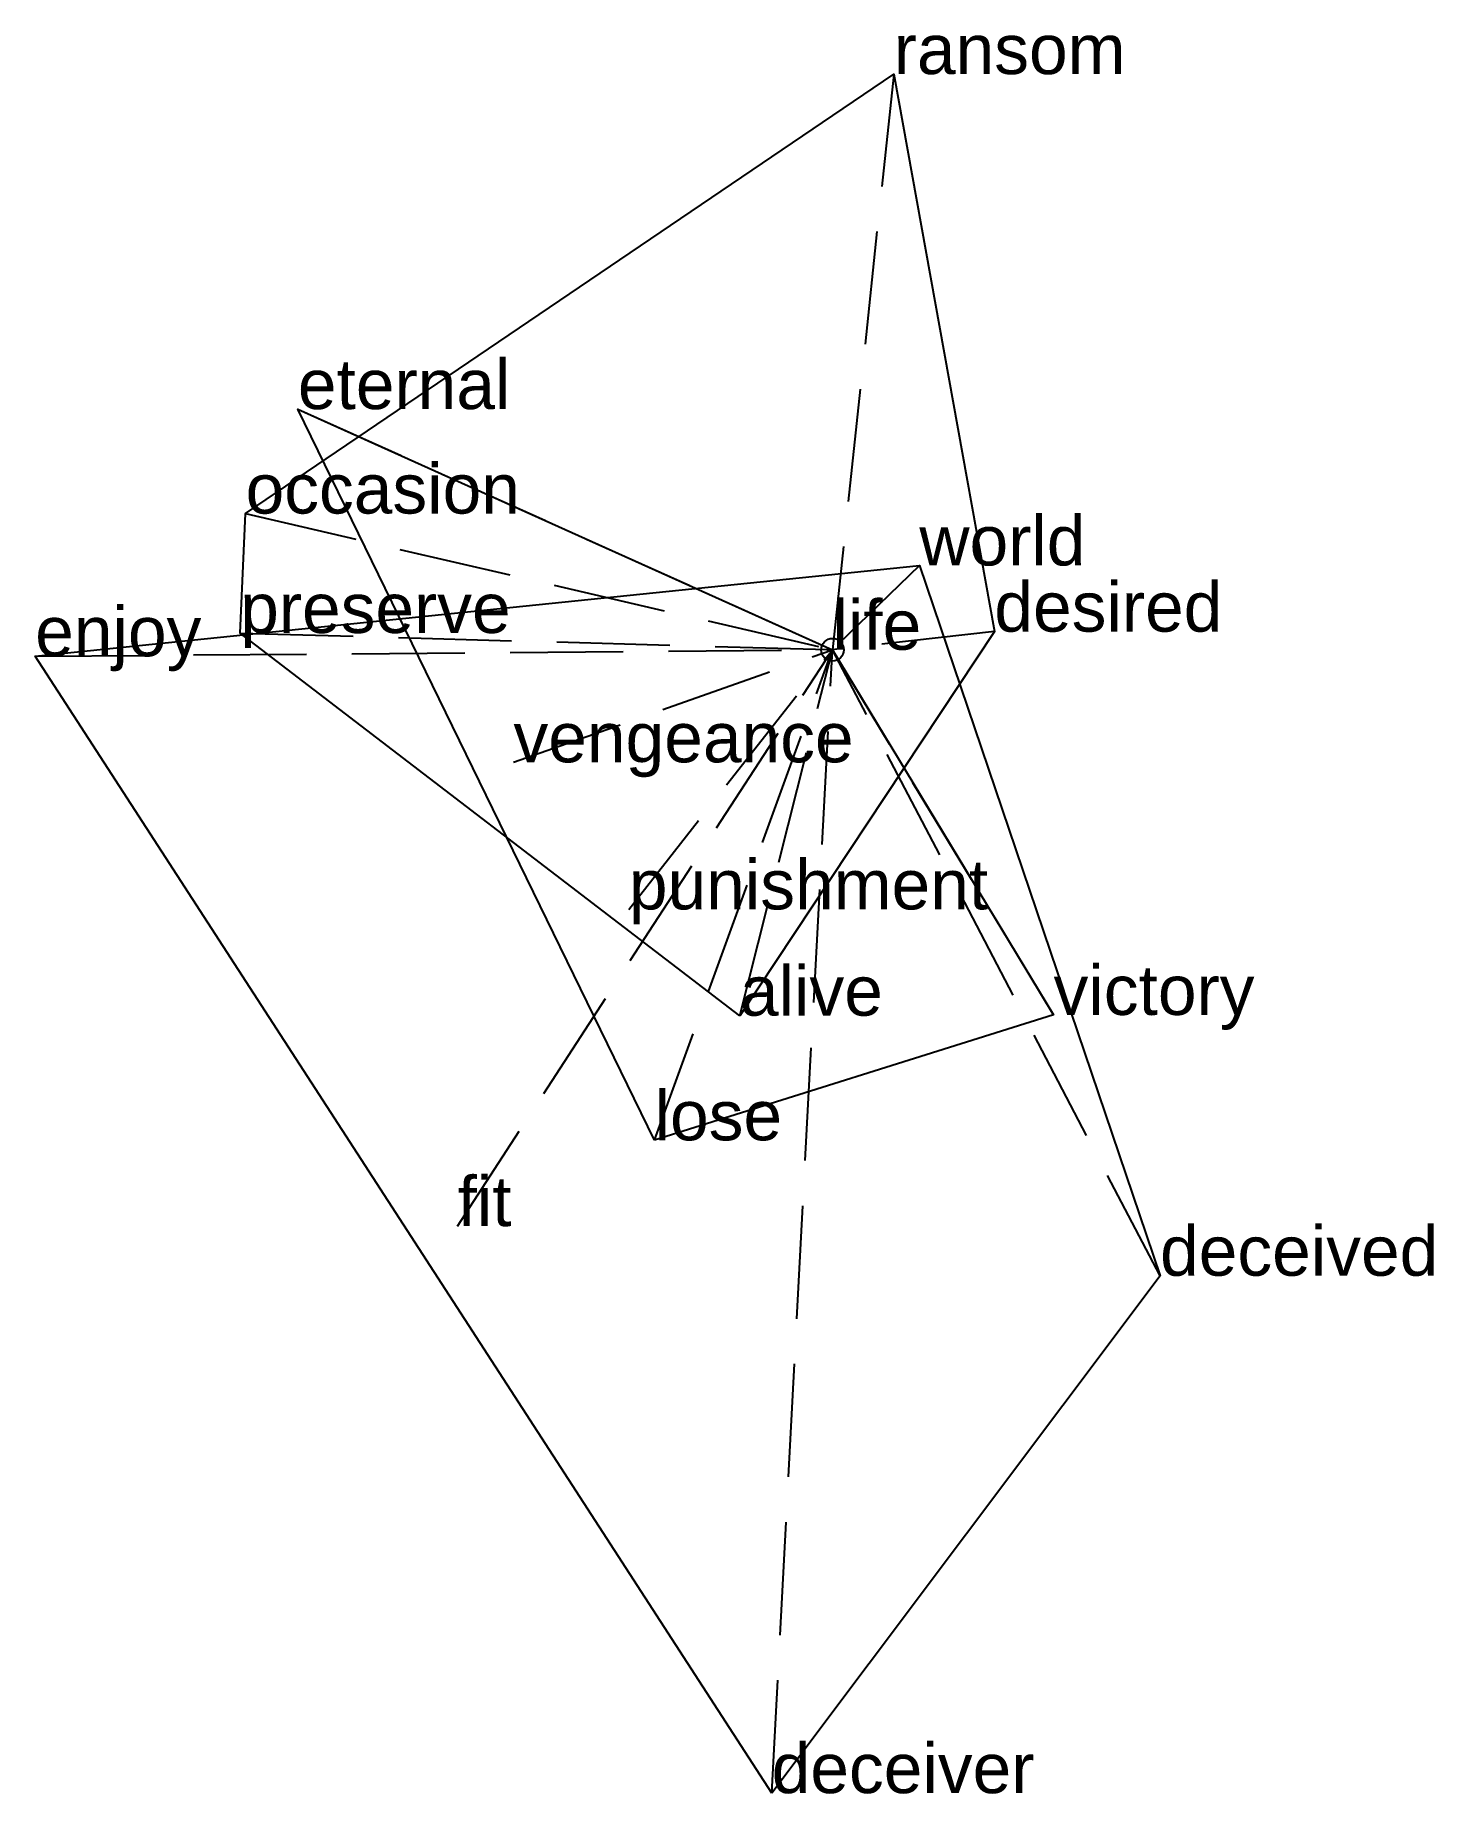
# Model space of a CAD drawing. Extents: x -1.76 to 1.33, y -2.53 to 1.36.
import ezdxf

# ---------------------------------------------------------------- set-up
doc = ezdxf.new("R2010")
doc.units = 0
doc.linetypes.add('DASHED2', pattern=[0.3, 0.25, -0.05])
for name, color, linetype in [('TEXT_nt', 1, 'CONTINUOUS'), ('TEXT_ot', 1, 'CONTINUOUS'), ('TEXT_q', 1, 'CONTINUOUS')]:
    doc.layers.add(name, color=color, linetype=linetype)
doc.styles.get("Standard").update_dxf_attribs({"font": 'arial.ttf'})

# ---------------------------------------------------------------- blocks, each defined once
blk = doc.blocks.new('ot-life')
at = {"layer": 'LINES_ot', "linetype": 'DASHED2'}
for p in [(0.1356, 1.2723), (-1.2972, 0.301), (0.3579, 0.04), (-1.3091, 0.037), (-0.2045, -0.8088), (0, 0)]:
    blk.add_line(p, (0, 0), dxfattribs=at)
at = {"layer": 'ORIGIN_ot'}
blk.add_circle((0, 0), 0.025, dxfattribs=at)
at = {"layer": 'TEXT_ot'}
for s, p in [('ransom', (0.1356, 1.2723)), ('occasion', (-1.2972, 0.301)), ('desired', (0.3579, 0.04)), ('preserve', (-1.3091, 0.037)), ('life', (0, 0)), ('alive', (-0.2045, -0.8088))]:
    blk.add_text(s, height=0.11, dxfattribs=at).set_placement(p)
blk = doc.blocks.new('nt-life')
at = {"layer": 'LINES_nt', "linetype": 'DASHED2'}
for p in [(-1.1816, 0.5319), (-0.705, -0.2488), (-0.45, -0.5739), (-0.3931, -1.0843), (0, 0), (0.4889, -0.8072)]:
    blk.add_line(p, (0, 0), dxfattribs=at)
at = {"layer": 'ORIGIN_nt'}
blk.add_circle((0, 0), 0.025, dxfattribs=at)
at = {"layer": 'TEXT_nt'}
for s, p in [('eternal', (-1.1816, 0.5319)), ('life', (0, 0)), ('vengeance', (-0.705, -0.2488)), ('punishment', (-0.45, -0.5739)), ('victory', (0.4889, -0.8072)), ('lose', (-0.3931, -1.0843))]:
    blk.add_text(s, height=0.11, dxfattribs=at).set_placement(p)
blk = doc.blocks.new('q-life')
at = {"layer": 'LINES_q', "linetype": 'DASHED2'}
for p in [(0.1921, 0.1863), (-1.7623, -0.0144), (-0.8287, -1.274), (-0.1343, -2.5272), (0, 0), (0.7242, -1.3836)]:
    blk.add_line(p, (0, 0), dxfattribs=at)
at = {"layer": 'ORIGIN_q'}
blk.add_circle((0, 0), 0.025, dxfattribs=at)
at = {"layer": 'TEXT_q'}
for s, p in [('world', (0.1921, 0.1863)), ('enjoy', (-1.7623, -0.0144)), ('life', (0, 0)), ('fit', (-0.8287, -1.274)), ('deceived', (0.7242, -1.3836)), ('deceiver', (-0.1343, -2.5272))]:
    blk.add_text(s, height=0.11, dxfattribs=at).set_placement(p)

msp = doc.modelspace()

# ---------------------------------------------------------------- linework, layer by layer
at = {"layer": 'OUTLINE_nt', "linetype": 'CONTINUOUS'}
msp.add_polyline3d([(-0.3931, -1.0843, 0), (-1.1816, 0.5319, 0), (0, 0, 0), (0.4889, -0.8072, 0), (-0.3931, -1.0843, 0)], close=True, dxfattribs=at)
at = {"layer": 'OUTLINE_ot', "linetype": 'CONTINUOUS'}
msp.add_polyline3d([(-0.2045, -0.8088, 0), (-1.3091, 0.037, 0), (-1.2972, 0.301, 0), (0.1356, 1.2723, 0), (0.3579, 0.04, 0), (-0.2045, -0.8088, 0)], close=True, dxfattribs=at)
at = {"layer": 'OUTLINE_q', "linetype": 'CONTINUOUS'}
msp.add_polyline3d([(-0.1343, -2.5272, 0), (-1.7623, -0.0144, 0), (0.1921, 0.1863, 0), (0.7242, -1.3836, 0), (-0.1343, -2.5272, 0)], close=True, dxfattribs=at)

# ---------------------------------------------------------------- block references
for name in ['ot-life', 'nt-life', 'q-life']:
    msp.add_blockref(name, (0, 0))

doc.saveas('drawing.dxf')
